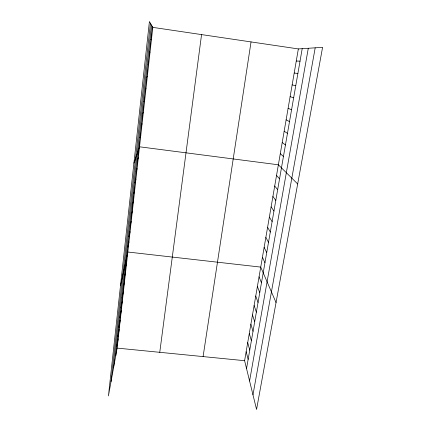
<?xml version="1.0" encoding="UTF-8"?>
<svg xmlns="http://www.w3.org/2000/svg" width="431" height="431" viewBox="0 0 431 431"><rect width="100%" height="100%" fill="white"/><g stroke="black" fill="none" stroke-linecap="round" stroke-linejoin="round"><path stroke-width="0.65" d="M111.042 381.559L150.451 23.333M113.525 367.977L151.416 24.993M115.74 355.844L152.267 26.453M117.151 348.108L152.8 27.374L149.417 21.55L108.423 395.922L117.151 348.108L244.598 360.688L256.558 409.45L322.577 47.335L298.349 48.929L152.8 27.374M159.761 352.316L201.557 34.599M203.087 356.593L251.036 41.926M244.598 360.688L298.349 48.929M246.537 368.597L302.201 48.676M249.576 380.988L308.294 48.277M252.975 394.834L315.19 47.825M116.785 346.4L118.175 338.879M117.841 336.875L119.209 329.564M118.908 327.258L120.254 320.174M119.985 317.555L121.31 310.697M121.068 307.766L122.372 301.134M122.167 297.886L123.444 291.485M123.271 287.913L124.527 281.755M124.387 277.855L125.615 271.934M125.513 267.694L126.719 262.021M120.486 285.742L127.829 252.022L260.733 267.101L276.045 302.573M127.797 247.098L128.95 241.931M128.955 236.651L130.081 231.749M130.124 226.108L131.223 221.475M131.304 215.462L132.376 211.104M132.495 204.72L133.54 200.636M133.702 193.869L134.714 190.066M134.914 182.916L135.905 179.404M136.142 171.856L137.101 168.634M137.381 160.688L138.308 157.768M133.912 163.16L139.525 146.799L278.372 164.798L297.67 183.967M139.93 137.678L140.797 135.388M141.244 125.82L142.079 123.859M142.575 113.843L143.372 112.216M143.916 101.748L144.676 100.461M145.274 89.524L145.996 88.587M146.642 77.171L147.332 76.594M148.027 64.688L148.679 64.472M296.264 61.04L300.03 61.148M294.195 73.028L297.88 73.496M292.148 84.902L295.758 85.715M149.422 52.076L150.036 52.232M290.122 96.652L293.651 97.81M288.118 108.289L291.572 109.781M286.13 119.813L289.508 121.634M284.164 131.223L287.466 133.368M282.213 142.521L285.446 144.983M280.285 153.716L283.442 156.48M150.839 39.334L151.41 39.867M276.535 175.455L279.557 178.817M274.714 186.014L277.672 189.656M272.909 196.477L275.802 200.393M271.126 206.842L273.954 211.034M269.353 217.116L272.117 221.572M267.597 227.293L270.302 232.013M265.857 237.379L268.502 242.357M264.138 247.378L266.719 252.604M262.431 257.28L264.952 262.759M259.058 276.831L261.472 282.79M257.393 286.48L259.748 292.671M255.745 296.038L258.045 302.46M254.112 305.52L256.359 312.163M252.491 314.916L254.683 321.779M250.885 324.225L253.029 331.31M249.296 333.459L251.386 340.754M247.717 342.613L249.754 350.117M246.149 351.691L248.143 359.4"/></g></svg>
